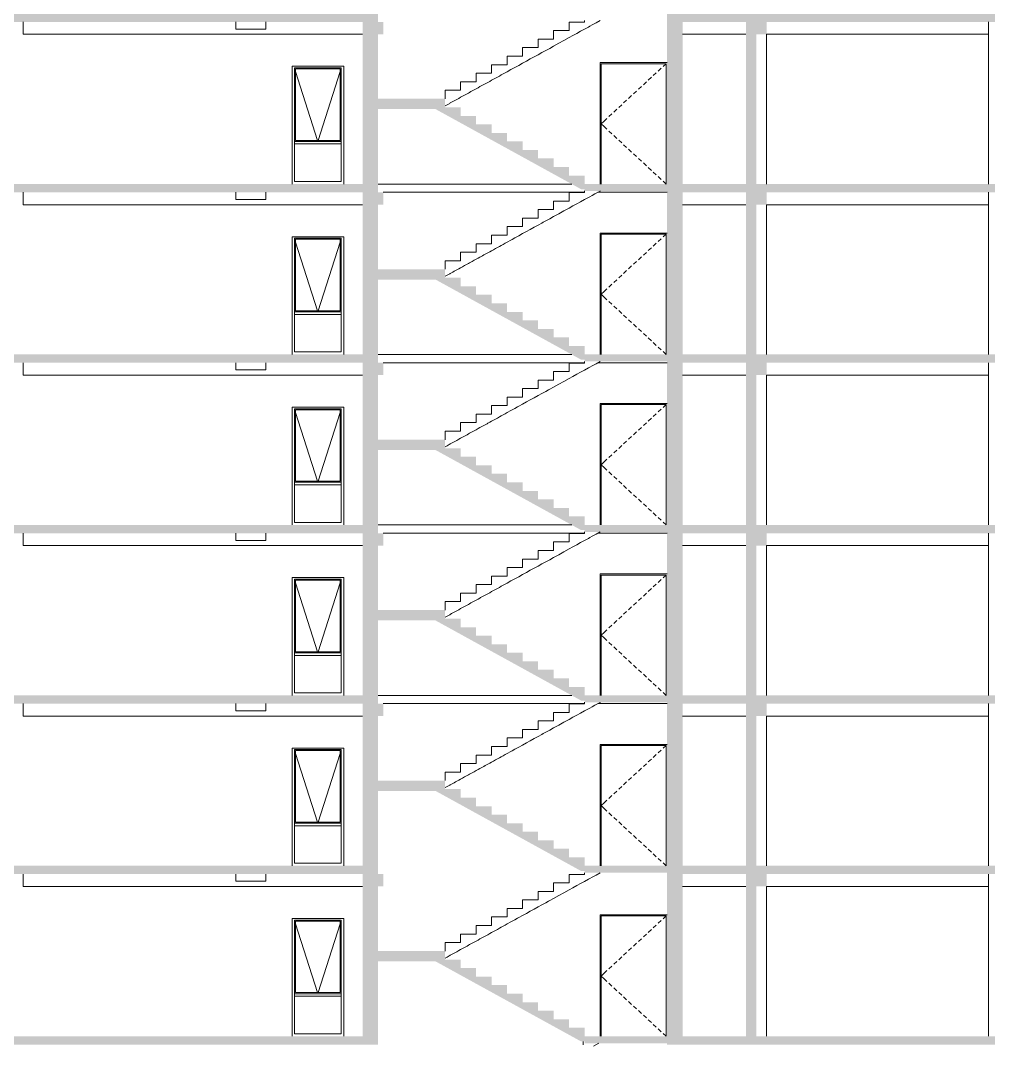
# Model space of a CAD drawing. Header units: millimetres. Extents: x 1499747 to 4230374, y -28481 to 441852.
# Drawn here: x 2447881 to 2466631, y -8041 to 11785 of the extents above; entities that cross this region are included whole.
import ezdxf
from ezdxf.xclip import XClip

# ---------------------------------------------------------------- set-up
doc = ezdxf.new("R2010")
doc.units = ezdxf.units.MM
doc.header["$MEASUREMENT"] = 0
doc.header["$XCLIPFRAME"] = 0
for name, color, linetype, lineweight in [('2 Разрез_24_Витражные окна_Ном._пера__1_Ном._пера__7', 7, 'Continuous', 18), ('2 Разрез_24_Витражные окна_Ном._пера__92_Ном._пера__233', 233, 'Continuous', 18), ('2 Разрез_24_Двери Archicad_Ном._пера__1_Ном._пера__7', 7, 'Continuous', 18), ('2 Разрез_24_Двери Archicad_Ном._пера__3_Ном._пера__30', 30, 'Continuous', 18), ('2 Разрез_24_Двери Archicad_Ном._пера__87_Ном._пера__251', 251, 'Continuous', 18), ('2 Разрез_24_Конструктив - Балки_Ном._пера__10_Ном._пера__134', 134, 'Continuous', 18), ('2 Разрез_24_Конструктив - Балки_Ном._пера__7', 7, 'Continuous', 18), ('2 Разрез_24_Конструктив - Колонны_Ном._пера__8_Ном._пера__12', 12, 'Continuous', 18), ('2 Разрез_24_Конструктив - Лестницы_Ном._пера__1_Ном._пера__7', 7, 'Continuous', 18), ('2 Разрез_24_Конструктив - Лестницы_Ном._пера__7', 7, 'Continuous', 18), ('2 Разрез_24_Конструктив - Отвестрия для Шахты в перекрытие_Ном._пера__1_Ном._пера__7', 7, 'Continuous', 18), ('2 Разрез_24_Конструктив - Перекрытия_Ном._пера__1_Ном._пера__7', 7, 'Continuous', 18), ('2 Разрез_24_Конструктив - Перекрытия_Ном._пера__7', 7, 'Continuous', 18), ('2 Разрез_24_Конструктив - Стены Ненесущие Газоблок_Ном._пера__7', 7, 'Continuous', 18), ('2 Разрез_24_Конструктив - Стены Несущие_Ном._пера__7', 7, 'Continuous', 18), ('2 Разрез_24_Конструктив - Стены Несущие_Ном._пера__87_Ном._пера__251', 251, 'Continuous', 18), ('2 Разрез_24_Лестницы которые нужно скрыть_Ном._пера__1_Ном._пера__7', 7, 'Continuous', 18), ('2 Разрез_24_Окна Archicad_Ном._пера__87_Ном._пера__251', 251, 'Continuous', 18)]:
    doc.layers.add(name, color=color, linetype=linetype, lineweight=lineweight)
doc.layers.add('Чертеж и Рисунок', color=7, linetype='Continuous')

# ---------------------------------------------------------------- blocks, each defined once
blk = doc.blocks.new('Чертеж_2_24', base_point=(1362000, 29700))
at = {"layer": '2 Разрез_24_Конструктив - Балки_Ном._пера__7', "linetype": 'Continuous'}
for points in [[(1348303, 39433), (1348303, 39193), (1348703, 39193), (1348703, 39433)], [(1355728, 39433), (1355728, 39193), (1356128, 39193), (1356128, 39433)], [(1348303, 36133), (1348303, 35893), (1348703, 35893), (1348703, 36133)], [(1355728, 36133), (1355728, 35893), (1356128, 35893), (1356128, 36133)], [(1348303, 32833), (1348303, 32593), (1348703, 32593), (1348703, 32833)], [(1355728, 32833), (1355728, 32593), (1356128, 32593), (1356128, 32833)], [(1348303, 29533), (1348303, 29293), (1348703, 29293), (1348703, 29533)], [(1355728, 29533), (1355728, 29293), (1356128, 29293), (1356128, 29533)], [(1348303, 26233), (1348303, 25993), (1348703, 25993), (1348703, 26233)], [(1355728, 26233), (1355728, 25993), (1356128, 25993), (1356128, 26233)], [(1348303, 22933), (1348303, 22693), (1348703, 22693), (1348703, 22933)], [(1355728, 22933), (1355728, 22693), (1356128, 22693), (1356128, 22933)]]:
    blk.add_hatch(color=256, dxfattribs=at).paths.add_polyline_path(points)
at = {"layer": '2 Разрез_24_Конструктив - Лестницы_Ном._пера__7', "linetype": 'Continuous'}
for points in [[(1348603, 37943), (1348603, 37743), (1349903, 37743), (1349903, 37943)], [(1349903, 37743), (1349718, 37743), (1352536, 36193), (1352603, 36193), (1352603, 36458), (1352303, 36458), (1352303, 36623), (1352003, 36623), (1352003, 36788), (1351703, 36788), (1351703, 36953), (1351403, 36953), (1351403, 37118), (1351103, 37118), (1351103, 37283), (1350803, 37283), (1350803, 37448), (1350503, 37448), (1350503, 37613), (1350203, 37613), (1350203, 37778), (1349903, 37778)], [(1348603, 34443), (1349903, 34443), (1349903, 34643), (1348603, 34643)], [(1349903, 34443), (1349718, 34443), (1352536, 32893), (1352603, 32893), (1352603, 33158), (1352303, 33158), (1352303, 33323), (1352003, 33323), (1352003, 33488), (1351703, 33488), (1351703, 33653), (1351403, 33653), (1351403, 33818), (1351103, 33818), (1351103, 33983), (1350803, 33983), (1350803, 34148), (1350503, 34148), (1350503, 34313), (1350203, 34313), (1350203, 34478), (1349903, 34478)], [(1348603, 31143), (1349903, 31143), (1349903, 31343), (1348603, 31343)], [(1349903, 31143), (1349718, 31143), (1352536, 29593), (1352603, 29593), (1352603, 29858), (1352303, 29858), (1352303, 30023), (1352003, 30023), (1352003, 30188), (1351703, 30188), (1351703, 30353), (1351403, 30353), (1351403, 30518), (1351103, 30518), (1351103, 30683), (1350803, 30683), (1350803, 30848), (1350503, 30848), (1350503, 31013), (1350203, 31013), (1350203, 31178), (1349903, 31178)], [(1348603, 27843), (1349903, 27843), (1349903, 28043), (1348603, 28043)], [(1349903, 27843), (1349718, 27843), (1352536, 26293), (1352603, 26293), (1352603, 26558), (1352303, 26558), (1352303, 26723), (1352003, 26723), (1352003, 26888), (1351703, 26888), (1351703, 27053), (1351403, 27053), (1351403, 27218), (1351103, 27218), (1351103, 27383), (1350803, 27383), (1350803, 27548), (1350503, 27548), (1350503, 27713), (1350203, 27713), (1350203, 27878), (1349903, 27878)], [(1348603, 24743), (1348603, 24543), (1349903, 24543), (1349903, 24743)], [(1349903, 24543), (1349718, 24543), (1352536, 22993), (1352603, 22993), (1352603, 23258), (1352303, 23258), (1352303, 23423), (1352003, 23423), (1352003, 23588), (1351703, 23588), (1351703, 23753), (1351403, 23753), (1351403, 23918), (1351103, 23918), (1351103, 24083), (1350803, 24083), (1350803, 24248), (1350503, 24248), (1350503, 24413), (1350203, 24413), (1350203, 24578), (1349903, 24578)], [(1348603, 21443), (1348603, 21243), (1349903, 21243), (1349903, 21443)], [(1349718, 21243), (1352536, 19693), (1352603, 19693), (1352603, 19958), (1352303, 19958), (1352303, 20123), (1352003, 20123), (1352003, 20288), (1351703, 20288), (1351703, 20453), (1351403, 20453), (1351403, 20618), (1351103, 20618), (1351103, 20783), (1350803, 20783), (1350803, 20948), (1350503, 20948), (1350503, 21113), (1350203, 21113), (1350203, 21278), (1349903, 21278), (1349903, 21243)]]:
    blk.add_hatch(color=256, dxfattribs=at).paths.add_polyline_path(points)
at = {"layer": '2 Разрез_24_Конструктив - Перекрытия_Ном._пера__7', "linetype": 'Continuous'}
for points in [[(1339878, 39433), (1348603, 39433), (1348603, 39593), (1339878, 39593)], [(1354203, 39433), (1370228, 39433), (1370228, 39593), (1354203, 39593)], [(1339878, 36293), (1339878, 36133), (1348603, 36133), (1348603, 36293)], [(1354203, 36159), (1354203, 36293), (1352603, 36293), (1352603, 36159)], [(1354203, 36133), (1370228, 36133), (1370228, 36293), (1354203, 36293)], [(1339878, 32833), (1348603, 32833), (1348603, 32993), (1339878, 32993)], [(1354203, 32859), (1354203, 32993), (1352603, 32993), (1352603, 32859)], [(1354203, 32833), (1370228, 32833), (1370228, 32993), (1354203, 32993)], [(1339878, 29693), (1339878, 29533), (1348603, 29533), (1348603, 29693)], [(1354203, 29559), (1354203, 29693), (1352603, 29693), (1352603, 29559)], [(1354203, 29693), (1354203, 29533), (1370228, 29533), (1370228, 29693)], [(1339878, 26233), (1348603, 26233), (1348603, 26393), (1339878, 26393)], [(1354203, 26259), (1354203, 26393), (1352603, 26393), (1352603, 26259)], [(1354203, 26393), (1354203, 26233), (1370228, 26233), (1370228, 26393)], [(1339878, 23093), (1339878, 22933), (1348603, 22933), (1348603, 23093)], [(1354203, 22959), (1354203, 23093), (1352603, 23093), (1352603, 22959)], [(1354203, 22933), (1370228, 22933), (1370228, 23093), (1354203, 23093)], [(1348603, 19793), (1339878, 19793), (1339878, 19633), (1348603, 19633)], [(1354203, 19659), (1354203, 19793), (1352603, 19793), (1352603, 19659)], [(1354203, 19633), (1370228, 19633), (1370228, 19793), (1354203, 19793)]]:
    blk.add_hatch(color=256, dxfattribs=at).paths.add_polyline_path(points)
at = {"layer": '2 Разрез_24_Конструктив - Стены Ненесущие Газоблок_Ном._пера__7', "linetype": 'Continuous'}
for points in [[(1355728, 39193), (1355728, 36293), (1355928, 36293), (1355928, 39193)], [(1355728, 35893), (1355728, 32993), (1355928, 32993), (1355928, 35893)], [(1355928, 32593), (1355728, 32593), (1355728, 29693), (1355928, 29693)], [(1355728, 29293), (1355728, 26393), (1355928, 26393), (1355928, 29293)], [(1355728, 25993), (1355728, 23093), (1355928, 23093), (1355928, 25993)], [(1355728, 22693), (1355728, 19793), (1355928, 19793), (1355928, 22693)]]:
    blk.add_hatch(color=256, dxfattribs=at).paths.add_polyline_path(points)
at = {"layer": '2 Разрез_24_Конструктив - Стены Несущие_Ном._пера__7', "linetype": 'Continuous'}
for points in [[(1354203, 39433), (1354203, 36293), (1354503, 36293), (1354503, 39433)], [(1348303, 39193), (1348303, 36293), (1348603, 36293), (1348603, 39193)], [(1354203, 32993), (1354503, 32993), (1354503, 36133), (1354203, 36133)], [(1348303, 35893), (1348303, 32993), (1348603, 32993), (1348603, 35893)], [(1354203, 32833), (1354203, 29693), (1354503, 29693), (1354503, 32833)], [(1348303, 32593), (1348303, 29693), (1348603, 29693), (1348603, 32593)], [(1354203, 29533), (1354203, 26393), (1354503, 26393), (1354503, 29533)], [(1348303, 29293), (1348303, 26393), (1348603, 26393), (1348603, 29293)], [(1354203, 26233), (1354203, 23093), (1354503, 23093), (1354503, 26233)], [(1348303, 25993), (1348303, 23093), (1348603, 23093), (1348603, 25993)], [(1354203, 22933), (1354203, 19793), (1354503, 19793), (1354503, 22933)], [(1348303, 22693), (1348303, 19793), (1348603, 19793), (1348603, 22693)]]:
    blk.add_hatch(color=256, dxfattribs=at).paths.add_polyline_path(points)
at = {"layer": '2 Разрез_24_Витражные окна_Ном._пера__1_Ном._пера__7', "linetype": 'Continuous'}
for p, q in [((1346988, 37293), (1346988, 38543)), ((1347438, 38543), (1346988, 38543)), ((1347008, 37138), (1347008, 38523)), ((1347008, 38523), (1347868, 38523)), ((1347888, 38543), (1347438, 38543)), ((1347868, 38523), (1347868, 37138)), ((1347888, 37293), (1347888, 38543)), ((1346988, 37093), (1346988, 37293)), ((1347888, 37093), (1347888, 37293)), ((1346988, 37118), (1347438, 37118)), ((1346988, 36343), (1346988, 37093)), ((1347868, 37138), (1347008, 37138)), ((1347438, 37118), (1347888, 37118)), ((1347888, 36343), (1347888, 37093)), ((1346988, 37068), (1347438, 37068)), ((1347438, 37068), (1347888, 37068)), ((1346988, 36343), (1347438, 36343)), ((1347438, 36343), (1347888, 36343)), ((1346988, 33993), (1346988, 35243)), ((1347438, 35243), (1346988, 35243)), ((1347008, 33838), (1347008, 35223)), ((1347008, 35223), (1347868, 35223)), ((1347888, 35243), (1347438, 35243)), ((1347868, 35223), (1347868, 33838)), ((1347888, 33993), (1347888, 35243)), ((1346988, 33793), (1346988, 33993)), ((1347888, 33793), (1347888, 33993)), ((1346988, 33818), (1347438, 33818)), ((1346988, 33043), (1346988, 33793)), ((1346988, 33768), (1347438, 33768)), ((1347868, 33838), (1347008, 33838)), ((1347438, 33818), (1347888, 33818)), ((1347438, 33768), (1347888, 33768)), ((1347888, 33043), (1347888, 33793)), ((1346988, 33043), (1347438, 33043)), ((1347438, 33043), (1347888, 33043)), ((1346988, 30693), (1346988, 31943)), ((1347438, 31943), (1346988, 31943)), ((1347008, 30538), (1347008, 31923)), ((1347008, 31923), (1347868, 31923)), ((1347888, 31943), (1347438, 31943)), ((1347868, 31923), (1347868, 30538)), ((1347888, 30693), (1347888, 31943)), ((1346988, 30493), (1346988, 30693)), ((1347868, 30538), (1347008, 30538)), ((1347888, 30493), (1347888, 30693)), ((1346988, 30518), (1347438, 30518)), ((1346988, 29743), (1346988, 30493)), ((1346988, 30468), (1347438, 30468)), ((1347438, 30518), (1347888, 30518)), ((1347438, 30468), (1347888, 30468)), ((1347888, 29743), (1347888, 30493)), ((1346988, 29743), (1347438, 29743)), ((1347438, 29743), (1347888, 29743)), ((1346988, 27393), (1346988, 28643)), ((1347438, 28643), (1346988, 28643)), ((1347008, 27238), (1347008, 28623)), ((1347008, 28623), (1347868, 28623)), ((1347888, 28643), (1347438, 28643)), ((1347868, 28623), (1347868, 27238)), ((1347888, 27393), (1347888, 28643)), ((1346988, 27193), (1346988, 27393)), ((1347888, 27193), (1347888, 27393)), ((1346988, 27218), (1347438, 27218)), ((1346988, 26443), (1346988, 27193)), ((1346988, 27168), (1347438, 27168)), ((1347868, 27238), (1347008, 27238)), ((1347438, 27218), (1347888, 27218)), ((1347438, 27168), (1347888, 27168)), ((1347888, 26443), (1347888, 27193)), ((1346988, 26443), (1347438, 26443)), ((1347438, 26443), (1347888, 26443)), ((1346988, 24093), (1346988, 25343)), ((1347438, 25343), (1346988, 25343)), ((1347008, 23938), (1347008, 25323)), ((1347008, 25323), (1347868, 25323)), ((1347888, 25343), (1347438, 25343)), ((1347868, 25323), (1347868, 23938)), ((1347888, 24093), (1347888, 25343)), ((1346988, 23893), (1346988, 24093)), ((1347888, 23893), (1347888, 24093)), ((1346988, 23918), (1347438, 23918)), ((1346988, 23143), (1346988, 23893)), ((1346988, 23868), (1347438, 23868)), ((1347868, 23938), (1347008, 23938)), ((1347438, 23918), (1347888, 23918)), ((1347438, 23868), (1347888, 23868)), ((1347888, 23143), (1347888, 23893)), ((1346988, 23143), (1347438, 23143)), ((1347438, 23143), (1347888, 23143)), ((1347438, 22043), (1346988, 22043)), ((1346988, 20793), (1346988, 22043)), ((1347008, 20638), (1347008, 22023)), ((1347008, 22023), (1347868, 22023)), ((1347888, 22043), (1347438, 22043)), ((1347868, 22023), (1347868, 20638)), ((1347888, 20793), (1347888, 22043)), ((1346988, 20593), (1346988, 20793)), ((1347868, 20638), (1347008, 20638)), ((1347888, 20593), (1347888, 20793)), ((1346988, 20618), (1347438, 20618)), ((1346988, 19843), (1346988, 20593)), ((1346988, 20568), (1347438, 20568)), ((1347438, 20618), (1347888, 20618)), ((1347438, 20568), (1347888, 20568)), ((1347888, 19843), (1347888, 20593)), ((1346988, 19843), (1347438, 19843)), ((1347438, 19843), (1347888, 19843))]:
    blk.add_line(p, q, dxfattribs=at)
at = {"layer": '2 Разрез_24_Витражные окна_Ном._пера__92_Ном._пера__233', "linetype": 'Continuous'}
for p, q in [((1347008, 38470), (1347430, 37138)), ((1347868, 38470), (1347446, 37138)), ((1347008, 35170), (1347430, 33838)), ((1347868, 35170), (1347446, 33838)), ((1347008, 31870), (1347430, 30538)), ((1347868, 31870), (1347446, 30538)), ((1347008, 28570), (1347430, 27238)), ((1347868, 28570), (1347446, 27238)), ((1347008, 25270), (1347430, 23938)), ((1347868, 25270), (1347446, 23938)), ((1347008, 21970), (1347430, 20638)), ((1347868, 21970), (1347446, 20638))]:
    blk.add_line(p, q, dxfattribs=at)
at = {"layer": '2 Разрез_24_Двери Archicad_Ном._пера__1_Ном._пера__7', "linetype": 'Continuous'}
for p, q in [((1352923, 36293), (1352923, 38623)), ((1352923, 38623), (1354183, 38623)), ((1354183, 38623), (1354183, 36293)), ((1352923, 32993), (1352923, 35323)), ((1352923, 35323), (1354183, 35323)), ((1354183, 35323), (1354183, 32993)), ((1352923, 29693), (1352923, 32023)), ((1352923, 32023), (1354183, 32023)), ((1354183, 32023), (1354183, 29693)), ((1352923, 26393), (1352923, 28723)), ((1352923, 28723), (1354183, 28723)), ((1354183, 28723), (1354183, 26393)), ((1352923, 23093), (1352923, 25423)), ((1352923, 25423), (1354183, 25423)), ((1354183, 25423), (1354183, 23093)), ((1352923, 19793), (1352923, 22123)), ((1352923, 22123), (1354183, 22123)), ((1354183, 22123), (1354183, 19793))]:
    blk.add_line(p, q, dxfattribs=at)
at = {"layer": '2 Разрез_24_Двери Archicad_Ном._пера__3_Ном._пера__30', "linetype": 'Continuous'}
for p, q in [((1354088, 38535), (1354029, 38481)), ((1354183, 38623), (1354124, 38569)), ((1353801, 38270), (1353742, 38216)), ((1353897, 38359), (1353838, 38304)), ((1353992, 38447), (1353933, 38393)), ((1353610, 38094), (1353552, 38040)), ((1353706, 38182), (1353647, 38128)), ((1353419, 37917), (1353361, 37863)), ((1353515, 38006), (1353456, 37951)), ((1353228, 37741), (1353170, 37687)), ((1353324, 37829), (1353265, 37775)), ((1352982, 37513), (1352923, 37458)), ((1353038, 37564), (1352982, 37513)), ((1353133, 37653), (1353074, 37598)), ((1352982, 37404), (1352923, 37458)), ((1353038, 37353), (1352982, 37404)), ((1353133, 37264), (1353074, 37319)), ((1353228, 37176), (1353170, 37230)), ((1353324, 37088), (1353265, 37142)), ((1353419, 37000), (1353361, 37054)), ((1353515, 36911), (1353456, 36966)), ((1353610, 36823), (1353552, 36877)), ((1353706, 36735), (1353647, 36789)), ((1353801, 36647), (1353742, 36701)), ((1353897, 36558), (1353838, 36613)), ((1353992, 36470), (1353933, 36524)), ((1354088, 36382), (1354029, 36436)), ((1354183, 36293), (1354124, 36348)), ((1354183, 35323), (1354124, 35269)), ((1353992, 35147), (1353933, 35093)), ((1354088, 35235), (1354029, 35181)), ((1353801, 34970), (1353742, 34916)), ((1353897, 35059), (1353838, 35004)), ((1353515, 34706), (1353456, 34651)), ((1353610, 34794), (1353552, 34740)), ((1353706, 34882), (1353647, 34828)), ((1353324, 34529), (1353265, 34475)), ((1353419, 34617), (1353361, 34563)), ((1353133, 34353), (1353074, 34298)), ((1353229, 34441), (1353170, 34387)), ((1352982, 34213), (1352923, 34158)), ((1352982, 34104), (1352923, 34158)), ((1353038, 34264), (1352982, 34213)), ((1353038, 34053), (1352982, 34104)), ((1353133, 33964), (1353074, 34019)), ((1353229, 33876), (1353170, 33930)), ((1353324, 33788), (1353265, 33842)), ((1353419, 33700), (1353361, 33754)), ((1353515, 33611), (1353456, 33666)), ((1353610, 33523), (1353552, 33577)), ((1353706, 33435), (1353647, 33489)), ((1353801, 33347), (1353742, 33401)), ((1353897, 33258), (1353838, 33313)), ((1353992, 33170), (1353933, 33224)), ((1354088, 33082), (1354029, 33136)), ((1354183, 32993), (1354124, 33048)), ((1354088, 31935), (1354029, 31881)), ((1354183, 32023), (1354124, 31969)), ((1353897, 31759), (1353838, 31704)), ((1353992, 31847), (1353933, 31793)), ((1353706, 31582), (1353647, 31528)), ((1353801, 31670), (1353742, 31616)), ((1353515, 31406), (1353456, 31351)), ((1353610, 31494), (1353552, 31440)), ((1353228, 31141), (1353170, 31087)), ((1353324, 31229), (1353265, 31175)), ((1353419, 31317), (1353361, 31263)), ((1353038, 30964), (1352982, 30913)), ((1353133, 31053), (1353074, 30998)), ((1352982, 30913), (1352923, 30858)), ((1352982, 30804), (1352923, 30858)), ((1353038, 30753), (1352982, 30804)), ((1353133, 30664), (1353074, 30719)), ((1353228, 30576), (1353170, 30630)), ((1353324, 30488), (1353265, 30542)), ((1353419, 30400), (1353361, 30454)), ((1353515, 30311), (1353456, 30366)), ((1353610, 30223), (1353552, 30277)), ((1353706, 30135), (1353647, 30189)), ((1353801, 30047), (1353742, 30101)), ((1353897, 29958), (1353838, 30013)), ((1353992, 29870), (1353933, 29924)), ((1354088, 29782), (1354029, 29836)), ((1354183, 29693), (1354124, 29748)), ((1354088, 28635), (1354029, 28581)), ((1354183, 28723), (1354124, 28669)), ((1353801, 28370), (1353742, 28316)), ((1353897, 28459), (1353838, 28404)), ((1353992, 28547), (1353933, 28493)), ((1353610, 28194), (1353552, 28140)), ((1353706, 28282), (1353647, 28228)), ((1353419, 28017), (1353361, 27963)), ((1353515, 28106), (1353456, 28051)), ((1353228, 27841), (1353170, 27787)), ((1353324, 27929), (1353265, 27875)), ((1352982, 27613), (1352923, 27558)), ((1352982, 27504), (1352923, 27558)), ((1353038, 27664), (1352982, 27613)), ((1353133, 27753), (1353074, 27698)), ((1353038, 27453), (1352982, 27504)), ((1353133, 27364), (1353074, 27419)), ((1353228, 27276), (1353170, 27330)), ((1353324, 27188), (1353265, 27242)), ((1353419, 27100), (1353361, 27154)), ((1353515, 27011), (1353456, 27066)), ((1353610, 26923), (1353552, 26977)), ((1353706, 26835), (1353647, 26889)), ((1353801, 26747), (1353742, 26801)), ((1353897, 26658), (1353838, 26713)), ((1353992, 26570), (1353933, 26624)), ((1354088, 26482), (1354029, 26536)), ((1354183, 26393), (1354124, 26448)), ((1354183, 25423), (1354124, 25369)), ((1353992, 25247), (1353933, 25193)), ((1354088, 25335), (1354029, 25281)), ((1353706, 24982), (1353647, 24928)), ((1353801, 25070), (1353742, 25016)), ((1353897, 25159), (1353838, 25104)), ((1353515, 24806), (1353456, 24751)), ((1353610, 24894), (1353552, 24840)), ((1353324, 24629), (1353265, 24575)), ((1353419, 24717), (1353361, 24663)), ((1353133, 24453), (1353074, 24398)), ((1353228, 24541), (1353170, 24487)), ((1352982, 24313), (1352923, 24258)), ((1352982, 24204), (1352923, 24258)), ((1353038, 24364), (1352982, 24313)), ((1353038, 24153), (1352982, 24204)), ((1353133, 24064), (1353074, 24119)), ((1353228, 23976), (1353170, 24030)), ((1353324, 23888), (1353265, 23942)), ((1353419, 23800), (1353361, 23854)), ((1353515, 23711), (1353456, 23766)), ((1353610, 23623), (1353552, 23677)), ((1353706, 23535), (1353647, 23589)), ((1353801, 23447), (1353742, 23501)), ((1353897, 23358), (1353838, 23413)), ((1353992, 23270), (1353933, 23324)), ((1354088, 23182), (1354029, 23236)), ((1354183, 23093), (1354124, 23148)), ((1354088, 22035), (1354029, 21981)), ((1354183, 22123), (1354124, 22069)), ((1353897, 21859), (1353838, 21804)), ((1353992, 21947), (1353933, 21893)), ((1353706, 21682), (1353647, 21628)), ((1353801, 21770), (1353742, 21716)), ((1353419, 21417), (1353361, 21363)), ((1353515, 21506), (1353456, 21451)), ((1353610, 21594), (1353552, 21540)), ((1353228, 21241), (1353170, 21187)), ((1353324, 21329), (1353265, 21275)), ((1353038, 21064), (1352982, 21013)), ((1353133, 21153), (1353074, 21098)), ((1352982, 21013), (1352923, 20958)), ((1352982, 20904), (1352923, 20958)), ((1353038, 20853), (1352982, 20904)), ((1353133, 20764), (1353074, 20819)), ((1353228, 20676), (1353170, 20730)), ((1353324, 20588), (1353265, 20642)), ((1353419, 20500), (1353361, 20554)), ((1353515, 20411), (1353456, 20466)), ((1353610, 20323), (1353552, 20377)), ((1353706, 20235), (1353647, 20289)), ((1353801, 20147), (1353742, 20201)), ((1353897, 20058), (1353838, 20113)), ((1353992, 19970), (1353933, 20024)), ((1354088, 19882), (1354029, 19936)), ((1354183, 19793), (1354124, 19848))]:
    blk.add_line(p, q, dxfattribs=at)
at = {"layer": '2 Разрез_24_Двери Archicad_Ном._пера__87_Ном._пера__251', "linetype": 'Continuous'}
for p, q in [((1352903, 36293), (1352903, 38643)), ((1352903, 38643), (1354203, 38643)), ((1352903, 32993), (1352903, 35343)), ((1352903, 35343), (1354203, 35343)), ((1352903, 29693), (1352903, 32043)), ((1352903, 32043), (1354203, 32043)), ((1352903, 26393), (1352903, 28743)), ((1352903, 28743), (1354203, 28743)), ((1352903, 23093), (1352903, 25443)), ((1352903, 25443), (1354203, 25443)), ((1352903, 19793), (1352903, 22143)), ((1352903, 22143), (1354203, 22143))]:
    blk.add_line(p, q, dxfattribs=at)
at = {"layer": '2 Разрез_24_Конструктив - Балки_Ном._пера__10_Ном._пера__134', "linetype": 'Continuous'}
for p, q in [((1354503, 39193), (1355728, 39193)), ((1356128, 39193), (1360428, 39193)), ((1354503, 35893), (1355728, 35893)), ((1356128, 35893), (1360428, 35893)), ((1354503, 32593), (1355728, 32593)), ((1356128, 32593), (1360428, 32593)), ((1354503, 29293), (1355728, 29293)), ((1356128, 29293), (1360428, 29293)), ((1354503, 25993), (1355728, 25993)), ((1356128, 25993), (1360428, 25993)), ((1354503, 22693), (1355728, 22693)), ((1356128, 22693), (1360428, 22693))]:
    blk.add_line(p, q, dxfattribs=at)
at = {"layer": '2 Разрез_24_Конструктив - Колонны_Ном._пера__8_Ном._пера__12', "linetype": 'Continuous'}
for p, q in [((1341728, 39193), (1341728, 39433)), ((1360428, 36293), (1360428, 39433)), ((1356128, 36293), (1356128, 39193)), ((1341728, 35893), (1341728, 36133)), ((1360428, 32993), (1360428, 36133)), ((1356128, 32993), (1356128, 35893)), ((1341728, 32593), (1341728, 32833)), ((1360428, 29693), (1360428, 32833)), ((1356128, 29693), (1356128, 32593)), ((1341728, 29293), (1341728, 29533)), ((1360428, 26393), (1360428, 29533)), ((1356128, 26393), (1356128, 29293)), ((1341728, 25993), (1341728, 26233)), ((1360428, 23093), (1360428, 26233)), ((1356128, 23093), (1356128, 25993)), ((1341728, 22693), (1341728, 22933)), ((1360428, 19793), (1360428, 22933)), ((1356128, 19793), (1356128, 22693))]:
    blk.add_line(p, q, dxfattribs=at)
at = {"layer": '2 Разрез_24_Конструктив - Лестницы_Ном._пера__1_Ном._пера__7', "linetype": 'Continuous'}
for p, q in [((1352603, 39428), (1352603, 39459)), ((1352903, 39457), (1352828, 39415)), ((1352903, 39457), (1352903, 39459)), ((1352003, 39263), (1352303, 39263)), ((1352003, 39098), (1352003, 39263)), ((1352303, 39428), (1352603, 39428)), ((1352303, 39263), (1352303, 39428)), ((1352603, 39292), (1352528, 39250)), ((1352678, 39333), (1352603, 39292)), ((1352703, 39347), (1352678, 39333)), ((1352753, 39374), (1352703, 39347)), ((1352803, 39402), (1352753, 39374)), ((1352828, 39415), (1352803, 39402)), ((1351703, 39098), (1352003, 39098)), ((1351703, 38933), (1351703, 39098)), ((1352203, 39072), (1352103, 39017)), ((1352303, 39127), (1352203, 39072)), ((1352378, 39168), (1352303, 39127)), ((1352453, 39209), (1352378, 39168)), ((1352528, 39250), (1352453, 39209)), ((1351403, 38933), (1351703, 38933)), ((1351403, 38768), (1351403, 38933)), ((1351853, 38879), (1351803, 38852)), ((1351903, 38907), (1351853, 38879)), ((1351928, 38920), (1351903, 38907)), ((1352003, 38962), (1351928, 38920)), ((1352103, 39017), (1352003, 38962)), ((1351103, 38768), (1351403, 38768)), ((1351103, 38603), (1351103, 38768)), ((1351478, 38673), (1351403, 38632)), ((1351553, 38714), (1351478, 38673)), ((1351628, 38755), (1351553, 38714)), ((1351703, 38797), (1351628, 38755)), ((1351778, 38838), (1351703, 38797)), ((1351803, 38852), (1351778, 38838)), ((1350803, 38603), (1351103, 38603)), ((1350803, 38438), (1350803, 38603)), ((1351103, 38467), (1351066, 38446)), ((1351178, 38508), (1351103, 38467)), ((1351203, 38522), (1351178, 38508)), ((1351253, 38549), (1351203, 38522)), ((1351303, 38577), (1351253, 38549)), ((1351328, 38590), (1351303, 38577)), ((1351403, 38632), (1351328, 38590)), ((1350203, 38273), (1350503, 38273)), ((1350203, 38108), (1350203, 38273)), ((1350503, 38438), (1350803, 38438)), ((1350503, 38273), (1350503, 38438)), ((1350766, 38281), (1350728, 38260)), ((1350803, 38302), (1350766, 38281)), ((1350841, 38322), (1350803, 38302)), ((1350878, 38343), (1350841, 38322)), ((1350916, 38363), (1350878, 38343)), ((1350953, 38384), (1350916, 38363)), ((1350991, 38405), (1350953, 38384)), ((1351028, 38425), (1350991, 38405)), ((1351066, 38446), (1351028, 38425)), ((1349903, 38108), (1350203, 38108)), ((1349903, 37943), (1349903, 38108)), ((1350378, 38068), (1350353, 38054)), ((1350403, 38082), (1350378, 38068)), ((1350416, 38088), (1350403, 38082)), ((1350428, 38095), (1350416, 38088)), ((1350466, 38116), (1350428, 38095)), ((1350503, 38137), (1350466, 38116)), ((1350541, 38157), (1350503, 38137)), ((1350578, 38178), (1350541, 38157)), ((1350591, 38185), (1350578, 38178)), ((1350603, 38192), (1350591, 38185)), ((1350628, 38205), (1350603, 38192)), ((1350653, 38219), (1350628, 38205)), ((1350678, 38233), (1350653, 38219)), ((1350703, 38247), (1350678, 38233)), ((1350716, 38253), (1350703, 38247)), ((1350728, 38260), (1350716, 38253)), ((1350028, 37875), (1350003, 37862)), ((1350053, 37889), (1350028, 37875)), ((1350078, 37903), (1350053, 37889)), ((1350103, 37917), (1350078, 37903)), ((1350116, 37923), (1350103, 37917)), ((1350128, 37930), (1350116, 37923)), ((1350166, 37951), (1350128, 37930)), ((1350203, 37972), (1350166, 37951)), ((1350241, 37992), (1350203, 37972)), ((1350278, 38013), (1350241, 37992)), ((1350291, 38020), (1350278, 38013)), ((1350303, 38027), (1350291, 38020)), ((1350328, 38040), (1350303, 38027)), ((1350353, 38054), (1350328, 38040)), ((1349941, 37827), (1349903, 37807)), ((1349978, 37848), (1349941, 37827)), ((1349991, 37855), (1349978, 37848)), ((1350003, 37862), (1349991, 37855)), ((1352303, 36128), (1352603, 36128)), ((1352303, 35963), (1352303, 36128)), ((1352603, 36128), (1352603, 36159)), ((1352803, 36102), (1352753, 36074)), ((1352828, 36115), (1352803, 36102)), ((1352903, 36157), (1352828, 36115)), ((1352903, 36157), (1352903, 36159)), ((1352003, 35963), (1352303, 35963)), ((1352003, 35798), (1352003, 35963)), ((1352453, 35909), (1352378, 35868)), ((1352528, 35950), (1352453, 35909)), ((1352603, 35992), (1352528, 35950)), ((1352678, 36033), (1352603, 35992)), ((1352703, 36047), (1352678, 36033)), ((1352753, 36074), (1352703, 36047)), ((1351703, 35798), (1352003, 35798)), ((1351703, 35633), (1351703, 35798)), ((1352103, 35717), (1352003, 35662)), ((1352203, 35772), (1352103, 35717)), ((1352303, 35827), (1352203, 35772)), ((1352378, 35868), (1352303, 35827)), ((1351403, 35633), (1351703, 35633)), ((1351403, 35468), (1351403, 35633)), ((1351703, 35497), (1351628, 35455)), ((1351778, 35538), (1351703, 35497)), ((1351803, 35552), (1351778, 35538)), ((1351853, 35579), (1351803, 35552)), ((1351903, 35607), (1351853, 35579)), ((1351928, 35620), (1351903, 35607)), ((1352003, 35662), (1351928, 35620)), ((1350803, 35303), (1351103, 35303)), ((1350803, 35138), (1350803, 35303)), ((1351103, 35468), (1351403, 35468)), ((1351103, 35303), (1351103, 35468)), ((1351328, 35290), (1351303, 35277)), ((1351403, 35332), (1351328, 35290)), ((1351478, 35373), (1351403, 35332)), ((1351553, 35414), (1351478, 35373)), ((1351628, 35455), (1351553, 35414)), ((1350503, 35138), (1350803, 35138)), ((1350503, 34973), (1350503, 35138)), ((1350991, 35105), (1350953, 35084)), ((1351028, 35125), (1350991, 35105)), ((1351066, 35146), (1351028, 35125)), ((1351103, 35167), (1351066, 35146)), ((1351178, 35208), (1351103, 35167)), ((1351203, 35222), (1351178, 35208)), ((1351253, 35249), (1351203, 35222)), ((1351303, 35277), (1351253, 35249)), ((1350203, 34973), (1350503, 34973)), ((1350203, 34808), (1350203, 34973)), ((1350628, 34905), (1350603, 34892)), ((1350653, 34919), (1350628, 34905)), ((1350678, 34933), (1350653, 34919)), ((1350703, 34947), (1350678, 34933)), ((1350716, 34953), (1350703, 34947)), ((1350728, 34960), (1350716, 34953)), ((1350766, 34981), (1350728, 34960)), ((1350803, 35002), (1350766, 34981)), ((1350841, 35022), (1350803, 35002)), ((1350878, 35043), (1350841, 35022)), ((1350916, 35063), (1350878, 35043)), ((1350953, 35084), (1350916, 35063)), ((1349903, 34808), (1350203, 34808)), ((1349903, 34643), (1349903, 34808)), ((1350278, 34713), (1350241, 34692)), ((1350291, 34720), (1350278, 34713)), ((1350303, 34727), (1350291, 34720)), ((1350328, 34740), (1350303, 34727)), ((1350353, 34754), (1350328, 34740)), ((1350378, 34768), (1350353, 34754)), ((1350403, 34782), (1350378, 34768)), ((1350416, 34788), (1350403, 34782)), ((1350428, 34795), (1350416, 34788)), ((1350466, 34816), (1350428, 34795)), ((1350503, 34837), (1350466, 34816)), ((1350541, 34857), (1350503, 34837)), ((1350578, 34878), (1350541, 34857)), ((1350591, 34885), (1350578, 34878)), ((1350603, 34892), (1350591, 34885)), ((1349941, 34527), (1349903, 34507)), ((1349978, 34548), (1349941, 34527)), ((1349991, 34555), (1349978, 34548)), ((1350003, 34562), (1349991, 34555)), ((1350028, 34575), (1350003, 34562)), ((1350053, 34589), (1350028, 34575)), ((1350078, 34603), (1350053, 34589)), ((1350103, 34617), (1350078, 34603)), ((1350116, 34623), (1350103, 34617)), ((1350128, 34630), (1350116, 34623)), ((1350166, 34651), (1350128, 34630)), ((1350203, 34672), (1350166, 34651)), ((1350241, 34692), (1350203, 34672)), ((1352303, 32828), (1352603, 32828)), ((1352303, 32663), (1352303, 32828)), ((1352603, 32828), (1352603, 32859)), ((1352678, 32733), (1352603, 32692)), ((1352703, 32747), (1352678, 32733)), ((1352753, 32774), (1352703, 32747)), ((1352803, 32802), (1352753, 32774)), ((1352828, 32815), (1352803, 32802)), ((1352903, 32857), (1352828, 32815)), ((1352903, 32857), (1352903, 32859)), ((1352003, 32663), (1352303, 32663)), ((1352003, 32498), (1352003, 32663)), ((1352303, 32527), (1352203, 32472)), ((1352378, 32568), (1352303, 32527)), ((1352453, 32609), (1352378, 32568)), ((1352528, 32650), (1352453, 32609)), ((1352603, 32692), (1352528, 32650)), ((1351403, 32333), (1351703, 32333)), ((1351403, 32168), (1351403, 32333)), ((1351703, 32498), (1352003, 32498)), ((1351703, 32333), (1351703, 32498)), ((1351928, 32320), (1351903, 32307)), ((1352003, 32362), (1351928, 32320)), ((1352103, 32417), (1352003, 32362)), ((1352203, 32472), (1352103, 32417)), ((1351103, 32168), (1351403, 32168)), ((1351103, 32003), (1351103, 32168)), ((1351628, 32155), (1351553, 32114)), ((1351703, 32197), (1351628, 32155)), ((1351778, 32238), (1351703, 32197)), ((1351803, 32252), (1351778, 32238)), ((1351853, 32279), (1351803, 32252)), ((1351903, 32307), (1351853, 32279)), ((1350803, 32003), (1351103, 32003)), ((1350803, 31838), (1350803, 32003)), ((1351203, 31922), (1351178, 31908)), ((1351253, 31949), (1351203, 31922)), ((1351303, 31977), (1351253, 31949)), ((1351328, 31990), (1351303, 31977)), ((1351403, 32032), (1351328, 31990)), ((1351478, 32073), (1351403, 32032)), ((1351553, 32114), (1351478, 32073)), ((1350503, 31838), (1350803, 31838)), ((1350503, 31673), (1350503, 31838)), ((1350841, 31722), (1350803, 31702)), ((1350878, 31743), (1350841, 31722)), ((1350916, 31763), (1350878, 31743)), ((1350953, 31784), (1350916, 31763)), ((1350991, 31805), (1350953, 31784)), ((1351028, 31825), (1350991, 31805)), ((1351066, 31846), (1351028, 31825)), ((1351103, 31867), (1351066, 31846)), ((1351178, 31908), (1351103, 31867)), ((1350203, 31673), (1350503, 31673)), ((1350203, 31508), (1350203, 31673)), ((1350503, 31537), (1350466, 31516)), ((1350541, 31557), (1350503, 31537)), ((1350578, 31578), (1350541, 31557)), ((1350591, 31585), (1350578, 31578)), ((1350603, 31592), (1350591, 31585)), ((1350628, 31605), (1350603, 31592)), ((1350653, 31619), (1350628, 31605)), ((1350678, 31633), (1350653, 31619)), ((1350703, 31647), (1350678, 31633)), ((1350716, 31653), (1350703, 31647)), ((1350728, 31660), (1350716, 31653)), ((1350766, 31681), (1350728, 31660)), ((1350803, 31702), (1350766, 31681)), ((1349903, 31508), (1350203, 31508)), ((1349903, 31343), (1349903, 31508)), ((1350128, 31330), (1350116, 31323)), ((1350166, 31351), (1350128, 31330)), ((1350203, 31372), (1350166, 31351)), ((1350241, 31392), (1350203, 31372)), ((1350278, 31413), (1350241, 31392)), ((1350291, 31420), (1350278, 31413)), ((1350303, 31427), (1350291, 31420)), ((1350328, 31440), (1350303, 31427)), ((1350353, 31454), (1350328, 31440)), ((1350378, 31468), (1350353, 31454)), ((1350403, 31482), (1350378, 31468)), ((1350416, 31488), (1350403, 31482)), ((1350428, 31495), (1350416, 31488)), ((1350466, 31516), (1350428, 31495)), ((1349941, 31227), (1349903, 31207)), ((1349978, 31248), (1349941, 31227)), ((1349991, 31255), (1349978, 31248)), ((1350003, 31262), (1349991, 31255)), ((1350028, 31275), (1350003, 31262)), ((1350053, 31289), (1350028, 31275)), ((1350078, 31303), (1350053, 31289)), ((1350103, 31317), (1350078, 31303)), ((1350116, 31323), (1350103, 31317)), ((1352603, 29528), (1352603, 29559)), ((1352903, 29557), (1352828, 29515)), ((1352903, 29557), (1352903, 29559)), ((1352003, 29363), (1352303, 29363)), ((1352003, 29198), (1352003, 29363)), ((1352303, 29528), (1352603, 29528)), ((1352303, 29363), (1352303, 29528)), ((1352528, 29350), (1352453, 29309)), ((1352603, 29392), (1352528, 29350)), ((1352678, 29433), (1352603, 29392)), ((1352703, 29447), (1352678, 29433)), ((1352753, 29474), (1352703, 29447)), ((1352803, 29502), (1352753, 29474)), ((1352828, 29515), (1352803, 29502)), ((1351703, 29198), (1352003, 29198)), ((1351703, 29033), (1351703, 29198)), ((1352203, 29172), (1352103, 29117)), ((1352303, 29227), (1352203, 29172)), ((1352378, 29268), (1352303, 29227)), ((1352453, 29309), (1352378, 29268)), ((1351403, 29033), (1351703, 29033)), ((1351403, 28868), (1351403, 29033)), ((1351803, 28952), (1351778, 28938)), ((1351853, 28979), (1351803, 28952)), ((1351903, 29007), (1351853, 28979)), ((1351928, 29020), (1351903, 29007)), ((1352003, 29062), (1351928, 29020)), ((1352103, 29117), (1352003, 29062)), ((1351103, 28868), (1351403, 28868)), ((1351103, 28703), (1351103, 28868)), ((1351478, 28773), (1351403, 28732)), ((1351553, 28814), (1351478, 28773)), ((1351628, 28855), (1351553, 28814)), ((1351703, 28897), (1351628, 28855)), ((1351778, 28938), (1351703, 28897)), ((1350803, 28703), (1351103, 28703)), ((1350803, 28538), (1350803, 28703)), ((1351103, 28567), (1351066, 28546)), ((1351178, 28608), (1351103, 28567)), ((1351203, 28622), (1351178, 28608)), ((1351253, 28649), (1351203, 28622)), ((1351303, 28677), (1351253, 28649)), ((1351328, 28690), (1351303, 28677)), ((1351403, 28732), (1351328, 28690)), ((1350203, 28373), (1350503, 28373)), ((1350203, 28208), (1350203, 28373)), ((1350503, 28538), (1350803, 28538)), ((1350503, 28373), (1350503, 28538)), ((1350716, 28353), (1350703, 28347)), ((1350728, 28360), (1350716, 28353)), ((1350766, 28381), (1350728, 28360)), ((1350803, 28402), (1350766, 28381)), ((1350841, 28422), (1350803, 28402)), ((1350878, 28443), (1350841, 28422)), ((1350916, 28463), (1350878, 28443)), ((1350953, 28484), (1350916, 28463)), ((1350991, 28505), (1350953, 28484)), ((1351028, 28525), (1350991, 28505)), ((1351066, 28546), (1351028, 28525)), ((1349903, 28208), (1350203, 28208)), ((1349903, 28043), (1349903, 28208)), ((1350353, 28154), (1350328, 28140)), ((1350378, 28168), (1350353, 28154)), ((1350403, 28182), (1350378, 28168)), ((1350416, 28188), (1350403, 28182)), ((1350428, 28195), (1350416, 28188)), ((1350466, 28216), (1350428, 28195)), ((1350503, 28237), (1350466, 28216)), ((1350541, 28257), (1350503, 28237)), ((1350578, 28278), (1350541, 28257)), ((1350591, 28285), (1350578, 28278)), ((1350603, 28292), (1350591, 28285)), ((1350628, 28305), (1350603, 28292)), ((1350653, 28319), (1350628, 28305)), ((1350678, 28333), (1350653, 28319)), ((1350703, 28347), (1350678, 28333)), ((1349991, 27955), (1349978, 27948)), ((1350003, 27962), (1349991, 27955)), ((1350028, 27975), (1350003, 27962)), ((1350053, 27989), (1350028, 27975)), ((1350078, 28003), (1350053, 27989)), ((1350103, 28017), (1350078, 28003)), ((1350116, 28023), (1350103, 28017)), ((1350128, 28030), (1350116, 28023)), ((1350166, 28051), (1350128, 28030)), ((1350203, 28072), (1350166, 28051)), ((1350241, 28092), (1350203, 28072)), ((1350278, 28113), (1350241, 28092)), ((1350291, 28120), (1350278, 28113)), ((1350303, 28127), (1350291, 28120)), ((1350328, 28140), (1350303, 28127)), ((1349941, 27927), (1349903, 27907)), ((1349978, 27948), (1349941, 27927)), ((1352303, 26228), (1352603, 26228)), ((1352303, 26063), (1352303, 26228)), ((1352603, 26228), (1352603, 26259)), ((1352753, 26174), (1352703, 26147)), ((1352803, 26202), (1352753, 26174)), ((1352828, 26215), (1352803, 26202)), ((1352903, 26257), (1352828, 26215)), ((1352903, 26257), (1352903, 26259)), ((1352003, 26063), (1352303, 26063)), ((1352003, 25898), (1352003, 26063)), ((1352453, 26009), (1352378, 25968)), ((1352528, 26050), (1352453, 26009)), ((1352603, 26092), (1352528, 26050)), ((1352678, 26133), (1352603, 26092)), ((1352703, 26147), (1352678, 26133)), ((1351703, 25898), (1352003, 25898)), ((1351703, 25733), (1351703, 25898)), ((1352103, 25817), (1352003, 25762)), ((1352203, 25872), (1352103, 25817)), ((1352303, 25927), (1352203, 25872)), ((1352378, 25968), (1352303, 25927)), ((1351403, 25733), (1351703, 25733)), ((1351403, 25568), (1351403, 25733)), ((1351703, 25597), (1351628, 25555)), ((1351778, 25638), (1351703, 25597)), ((1351803, 25652), (1351778, 25638)), ((1351853, 25679), (1351803, 25652)), ((1351903, 25707), (1351853, 25679)), ((1351928, 25720), (1351903, 25707)), ((1352003, 25762), (1351928, 25720)), ((1350803, 25403), (1351103, 25403)), ((1350803, 25238), (1350803, 25403)), ((1351103, 25568), (1351403, 25568)), ((1351103, 25403), (1351103, 25568)), ((1351328, 25390), (1351303, 25377)), ((1351403, 25432), (1351328, 25390)), ((1351478, 25473), (1351403, 25432)), ((1351553, 25514), (1351478, 25473)), ((1351628, 25555), (1351553, 25514)), ((1350503, 25238), (1350803, 25238)), ((1350503, 25073), (1350503, 25238)), ((1350953, 25184), (1350916, 25163)), ((1350991, 25205), (1350953, 25184)), ((1351028, 25225), (1350991, 25205)), ((1351066, 25246), (1351028, 25225)), ((1351103, 25267), (1351066, 25246)), ((1351178, 25308), (1351103, 25267)), ((1351203, 25322), (1351178, 25308)), ((1351253, 25349), (1351203, 25322)), ((1351303, 25377), (1351253, 25349)), ((1350203, 25073), (1350503, 25073)), ((1350203, 24908), (1350203, 25073)), ((1350591, 24985), (1350578, 24978)), ((1350603, 24992), (1350591, 24985)), ((1350628, 25005), (1350603, 24992)), ((1350653, 25019), (1350628, 25005)), ((1350678, 25033), (1350653, 25019)), ((1350703, 25047), (1350678, 25033)), ((1350716, 25053), (1350703, 25047)), ((1350728, 25060), (1350716, 25053)), ((1350766, 25081), (1350728, 25060)), ((1350803, 25102), (1350766, 25081)), ((1350841, 25122), (1350803, 25102)), ((1350878, 25143), (1350841, 25122)), ((1350916, 25163), (1350878, 25143)), ((1349903, 24908), (1350203, 24908)), ((1349903, 24743), (1349903, 24908)), ((1350241, 24792), (1350203, 24772)), ((1350278, 24813), (1350241, 24792)), ((1350291, 24820), (1350278, 24813)), ((1350303, 24827), (1350291, 24820)), ((1350328, 24840), (1350303, 24827)), ((1350353, 24854), (1350328, 24840)), ((1350378, 24868), (1350353, 24854)), ((1350403, 24882), (1350378, 24868)), ((1350416, 24888), (1350403, 24882)), ((1350428, 24895), (1350416, 24888)), ((1350466, 24916), (1350428, 24895)), ((1350503, 24937), (1350466, 24916)), ((1350541, 24957), (1350503, 24937)), ((1350578, 24978), (1350541, 24957)), ((1349941, 24627), (1349903, 24607)), ((1349978, 24648), (1349941, 24627)), ((1349991, 24655), (1349978, 24648)), ((1350003, 24662), (1349991, 24655)), ((1350028, 24675), (1350003, 24662)), ((1350053, 24689), (1350028, 24675)), ((1350078, 24703), (1350053, 24689)), ((1350103, 24717), (1350078, 24703)), ((1350116, 24723), (1350103, 24717)), ((1350128, 24730), (1350116, 24723)), ((1350166, 24751), (1350128, 24730)), ((1350203, 24772), (1350166, 24751)), ((1352303, 22928), (1352603, 22928)), ((1352303, 22763), (1352303, 22928)), ((1352603, 22928), (1352603, 22959)), ((1352678, 22833), (1352603, 22792)), ((1352703, 22847), (1352678, 22833)), ((1352753, 22874), (1352703, 22847)), ((1352803, 22902), (1352753, 22874)), ((1352828, 22915), (1352803, 22902)), ((1352903, 22957), (1352828, 22915)), ((1352903, 22957), (1352903, 22959)), ((1352003, 22763), (1352303, 22763)), ((1352003, 22598), (1352003, 22763)), ((1352303, 22627), (1352203, 22572)), ((1352378, 22668), (1352303, 22627)), ((1352453, 22709), (1352378, 22668)), ((1352528, 22750), (1352453, 22709)), ((1352603, 22792), (1352528, 22750)), ((1351403, 22433), (1351703, 22433)), ((1351403, 22268), (1351403, 22433)), ((1351703, 22598), (1352003, 22598)), ((1351703, 22433), (1351703, 22598)), ((1351903, 22407), (1351853, 22379)), ((1351928, 22420), (1351903, 22407)), ((1352003, 22462), (1351928, 22420)), ((1352103, 22517), (1352003, 22462)), ((1352203, 22572), (1352103, 22517)), ((1351103, 22268), (1351403, 22268)), ((1351103, 22103), (1351103, 22268)), ((1351553, 22214), (1351478, 22173)), ((1351628, 22255), (1351553, 22214)), ((1351703, 22297), (1351628, 22255)), ((1351778, 22338), (1351703, 22297)), ((1351803, 22352), (1351778, 22338)), ((1351853, 22379), (1351803, 22352)), ((1350803, 22103), (1351103, 22103)), ((1350803, 21938), (1350803, 22103)), ((1351178, 22008), (1351103, 21967)), ((1351203, 22022), (1351178, 22008)), ((1351253, 22049), (1351203, 22022)), ((1351303, 22077), (1351253, 22049)), ((1351328, 22090), (1351303, 22077)), ((1351403, 22132), (1351328, 22090)), ((1351478, 22173), (1351403, 22132)), ((1350503, 21938), (1350803, 21938)), ((1350503, 21773), (1350503, 21938)), ((1350841, 21822), (1350803, 21802)), ((1350878, 21843), (1350841, 21822)), ((1350916, 21863), (1350878, 21843)), ((1350953, 21884), (1350916, 21863)), ((1350991, 21905), (1350953, 21884)), ((1351028, 21925), (1350991, 21905)), ((1351066, 21946), (1351028, 21925)), ((1351103, 21967), (1351066, 21946)), ((1350203, 21773), (1350503, 21773)), ((1350203, 21608), (1350203, 21773)), ((1350466, 21616), (1350428, 21595)), ((1350503, 21637), (1350466, 21616)), ((1350541, 21657), (1350503, 21637)), ((1350578, 21678), (1350541, 21657)), ((1350591, 21685), (1350578, 21678)), ((1350603, 21692), (1350591, 21685)), ((1350628, 21705), (1350603, 21692)), ((1350653, 21719), (1350628, 21705)), ((1350678, 21733), (1350653, 21719)), ((1350703, 21747), (1350678, 21733)), ((1350716, 21753), (1350703, 21747)), ((1350728, 21760), (1350716, 21753)), ((1350766, 21781), (1350728, 21760)), ((1350803, 21802), (1350766, 21781)), ((1349903, 21608), (1350203, 21608)), ((1349903, 21443), (1349903, 21608)), ((1350103, 21417), (1350078, 21403)), ((1350116, 21423), (1350103, 21417)), ((1350128, 21430), (1350116, 21423)), ((1350166, 21451), (1350128, 21430)), ((1350203, 21472), (1350166, 21451)), ((1350241, 21492), (1350203, 21472)), ((1350278, 21513), (1350241, 21492)), ((1350291, 21520), (1350278, 21513)), ((1350303, 21527), (1350291, 21520)), ((1350328, 21540), (1350303, 21527)), ((1350353, 21554), (1350328, 21540)), ((1350378, 21568), (1350353, 21554)), ((1350403, 21582), (1350378, 21568)), ((1350416, 21588), (1350403, 21582)), ((1350428, 21595), (1350416, 21588)), ((1349941, 21327), (1349903, 21307)), ((1349978, 21348), (1349941, 21327)), ((1349991, 21355), (1349978, 21348)), ((1350003, 21362), (1349991, 21355)), ((1350028, 21375), (1350003, 21362)), ((1350053, 21389), (1350028, 21375)), ((1350078, 21403), (1350053, 21389))]:
    blk.add_line(p, q, dxfattribs=at)
at = {"layer": '2 Разрез_24_Конструктив - Отвестрия для Шахты в перекрытие_Ном._пера__1_Ном._пера__7', "linetype": 'Continuous'}
for p, q in [((1345848, 39293), (1345848, 39433)), ((1346428, 39293), (1345848, 39293)), ((1346428, 39293), (1346428, 39433)), ((1345848, 35993), (1345848, 36133)), ((1346428, 35993), (1346428, 36133)), ((1346428, 35993), (1345848, 35993)), ((1345848, 32693), (1345848, 32833)), ((1346428, 32693), (1346428, 32833)), ((1346428, 32693), (1345848, 32693)), ((1345848, 29393), (1345848, 29533)), ((1346428, 29393), (1345848, 29393)), ((1346428, 29393), (1346428, 29533)), ((1345848, 26093), (1345848, 26233)), ((1346428, 26093), (1346428, 26233)), ((1346428, 26093), (1345848, 26093)), ((1345848, 22793), (1345848, 22933)), ((1346428, 22793), (1346428, 22933)), ((1346428, 22793), (1345848, 22793))]:
    blk.add_line(p, q, dxfattribs=at)
at = {"layer": '2 Разрез_24_Конструктив - Перекрытия_Ном._пера__1_Ном._пера__7', "linetype": 'Continuous'}
for p, q in [((1348603, 36293), (1352354, 36293)), ((1348703, 36133), (1352603, 36133)), ((1352861, 36133), (1354203, 36133)), ((1348603, 32993), (1352354, 32993)), ((1348703, 32833), (1352603, 32833)), ((1352861, 32833), (1354203, 32833)), ((1348603, 29693), (1352354, 29693)), ((1348703, 29533), (1352603, 29533)), ((1352861, 29533), (1354203, 29533)), ((1348603, 26393), (1352354, 26393)), ((1348703, 26233), (1352603, 26233)), ((1352861, 26233), (1354203, 26233))]:
    blk.add_line(p, q, dxfattribs=at)
at = {"layer": '2 Разрез_24_Конструктив - Стены Несущие_Ном._пера__87_Ном._пера__251', "linetype": 'Continuous'}
for p, q in [((1348303, 39193), (1341728, 39193)), ((1348303, 35893), (1341728, 35893)), ((1348303, 32593), (1341728, 32593)), ((1348303, 29293), (1341728, 29293)), ((1348303, 25993), (1341728, 25993)), ((1348303, 22693), (1341728, 22693))]:
    blk.add_line(p, q, dxfattribs=at)
at = {"layer": '2 Разрез_24_Лестницы которые нужно скрыть_Ном._пера__1_Ном._пера__7', "linetype": 'Continuous'}
for p, q in [((1352578, 19628), (1352578, 19693)), ((1352878, 19657), (1352778, 19602)), ((1352878, 19657), (1352878, 19659))]:
    blk.add_line(p, q, dxfattribs=at)
at = {"layer": '2 Разрез_24_Окна Archicad_Ном._пера__87_Ном._пера__251', "linetype": 'Continuous'}
for p, q in [((1346938, 38573), (1347938, 38573)), ((1346938, 36293), (1346938, 38573)), ((1347938, 38573), (1347938, 36293)), ((1346938, 35273), (1347938, 35273)), ((1346938, 32993), (1346938, 35273)), ((1347938, 35273), (1347938, 32993)), ((1346938, 31973), (1347938, 31973)), ((1346938, 29693), (1346938, 31973)), ((1347938, 31973), (1347938, 29693)), ((1346938, 28673), (1347938, 28673)), ((1346938, 26393), (1346938, 28673)), ((1347938, 28673), (1347938, 26393)), ((1346938, 25373), (1347938, 25373)), ((1346938, 23093), (1346938, 25373)), ((1347938, 25373), (1347938, 23093)), ((1346938, 22073), (1347938, 22073)), ((1346938, 19793), (1346938, 22073)), ((1347938, 22073), (1347938, 19793))]:
    blk.add_line(p, q, dxfattribs=at)

msp = doc.modelspace()

# ---------------------------------------------------------------- block references
at = {"layer": 'Чертеж и Рисунок', "linetype": 'Continuous'}
ref = msp.add_blockref('Чертеж_2_24', (2468202.85824, 2025.38887), dxfattribs=at)
XClip(ref).set_block_clipping_path([(1320000, 0), (1404000, 59400.0000000006)])

doc.saveas('drawing.dxf')
